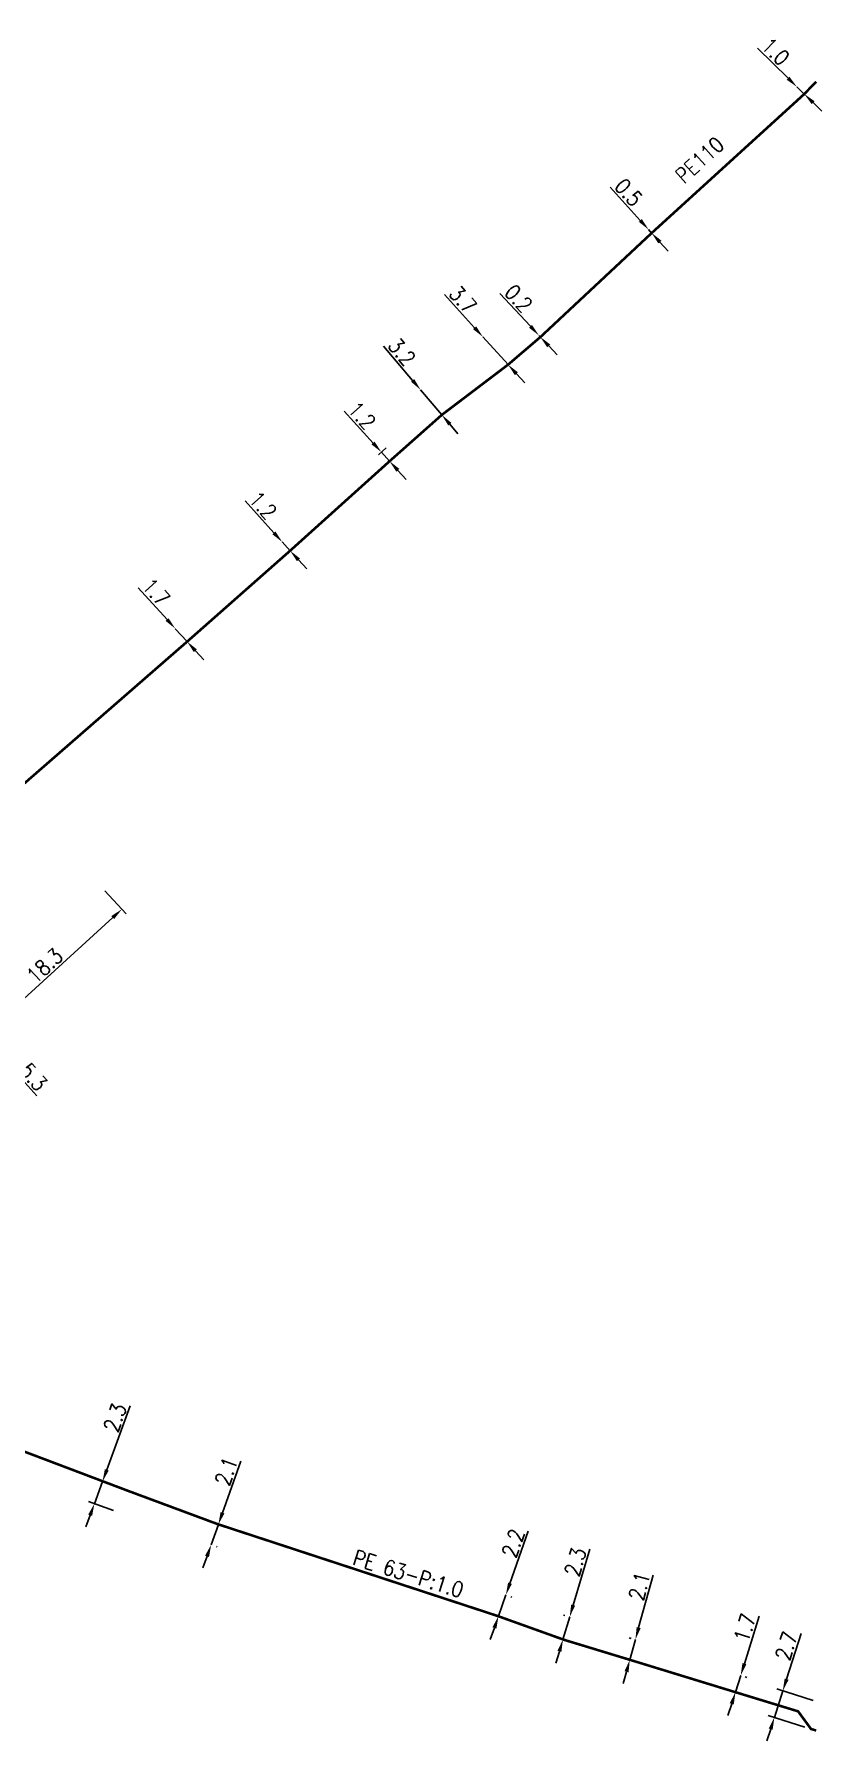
# Model space of a CAD drawing. Header units: millimetres. Extents: x 108995 to 110001, y 128245 to 129001.
# Drawn here: x 109923.9 to 110000.6, y 128415.3 to 128581.4 of the extents above; entities that cross this region are included whole.
import ezdxf
from ezdxf.enums import TextEntityAlignment as Align

# ---------------------------------------------------------------- set-up
doc = ezdxf.new("R2010")
doc.units = ezdxf.units.MM
doc.header["$PDMODE"] = 34
doc.linetypes.add('L_100_PE', pattern=[14, 10, -1.5, 1, -1.5])
doc.layers.get('Defpoints').update_dxf_attribs({"linetype": 'CONTINUOUS'})
doc.layers.add('L_140', color=3, linetype='CONTINUOUS')
doc.layers.add('L_340', color=7, linetype='CONTINUOUS')
doc.styles.get("Standard").update_dxf_attribs({"font": 'romans.shx', "width": 0.85})
doc.dimstyles.get("Standard").update_dxf_attribs({"dimtxt": 1.5, "dimasz": 1.2, "dimexe": 0.625, "dimexo": 0.625, "dimgap": 0.25, "dimtad": 1, "dimdec": 1, "dimzin": 0, "dimdsep": 46, "dimtxsty": 'Standard', "dimcen": -0.5, "dimadec": 0, "dimazin": 0, "dimtfac": 1, "dimtdec": 1, "dimtmove": 0, "dimatfit": 3, "dimfxl": 1, "dimtolj": 1, "dimtzin": 0, "dimarcsym": 0})

# ---------------------------------------------------------------- blocks, each defined once
blk = doc.blocks.new('*D96')
at = {"layer": 'Defpoints', "color": 0, "linetype": 'Continuous', "transparency": 16777216}
for p in [(109930.33, 128498.52), (109932.39, 128496.26), (109916.82, 128486.17)]:
    blk.add_point(p, dxfattribs=at)
at = {"layer": 'L_340', "color": 0, "linetype": 'Continuous', "lineweight": -2, "transparency": 16777216}
for p, q in [((109930.75, 128498.06), (109932.81, 128495.8)), ((109919.75, 128484.74), (109931.5, 128495.45)), ((109917.25, 128485.71), (109919.29, 128483.47))]:
    blk.add_line(p, q, dxfattribs=at)
at = {"layer": 'L_340', "color": 0, "linetype": 'Continuous', "transparency": 16777216}
for points in [[(109931.37, 128495.6), (109931.64, 128495.3), (109932.39, 128496.26)], [(109919.62, 128484.88), (109919.89, 128484.59), (109918.87, 128483.93)]]:
    blk.add_solid(points, dxfattribs=at)
at = {"layer": 'L_340', "color": 0, "linetype": 'Continuous', "transparency": 16777216, "insert": (109924.89, 128490.77), "char_height": 1.5, "attachment_point": 5, "rotation": 42.3675}
blk.add_mtext('\\A1;18.3', dxfattribs=at)
blk = doc.blocks.new('*D97')
at = {"layer": 'Defpoints', "color": 0, "linetype": 'Continuous', "transparency": 16777216}
for p in [(109916.82, 128486.17), (109920.37, 128482.23), (109920.6, 128482.43)]:
    blk.add_point(p, dxfattribs=at)
at = {"layer": 'L_340', "color": 0, "linetype": 'Continuous', "lineweight": -2, "transparency": 16777216}
for p, q in [((109916.02, 128487.06), (109915.22, 128487.95)), ((109916.82, 128486.17), (109920.37, 128482.23)), ((109920.13, 128482.01), (109919.91, 128481.81)), ((109921.18, 128481.34), (109924.1, 128478.09))]:
    blk.add_line(p, q, dxfattribs=at)
at = {"layer": 'L_340', "color": 0, "linetype": 'Continuous', "transparency": 16777216}
for points in [[(109916.17, 128487.19), (109915.87, 128486.93), (109916.82, 128486.17)], [(109921.33, 128481.48), (109921.03, 128481.21), (109920.37, 128482.23)]]:
    blk.add_solid(points, dxfattribs=at)
at = {"layer": 'L_340', "color": 0, "linetype": 'Continuous', "transparency": 16777216, "insert": (109923.79, 128479.94), "char_height": 1.5, "attachment_point": 5, "rotation": 312.0408}
blk.add_mtext('\\A1;5.3', dxfattribs=at)
blk = doc.blocks.new('*D126')
at = {"layer": 'Defpoints', "color": 0, "linetype": 'Continuous', "ltscale": 0.5, "transparency": 16777216}
for p in [(109937.6, 128523.57), (109937.6, 128523.57), (109938.75, 128522.31)]:
    blk.add_point(p, dxfattribs=at)
at = {"layer": 'L_140', "color": 0, "linetype": 'Continuous', "lineweight": -2, "ltscale": 0.5, "transparency": 16777216}
for p, q in [((109936.8, 128524.46), (109933.98, 128527.56)), ((109938.75, 128522.31), (109937.6, 128523.57)), ((109939.55, 128521.42), (109940.36, 128520.54))]:
    blk.add_line(p, q, dxfattribs=at)
at = {"layer": 'L_140', "color": 0, "linetype": 'Continuous', "ltscale": 0.5, "transparency": 16777216}
for points in [[(109936.94, 128524.59), (109936.65, 128524.33), (109937.6, 128523.57)], [(109939.7, 128521.56), (109939.4, 128521.29), (109938.75, 128522.31)]]:
    blk.add_solid(points, dxfattribs=at)
at = {"layer": 'L_140', "color": 0, "linetype": 'Continuous', "ltscale": 0.5, "transparency": 16777216, "insert": (109935.72, 128527.13), "char_height": 1.5, "attachment_point": 5, "rotation": 312.245}
blk.add_mtext('\\A1;1.7', dxfattribs=at)
blk = doc.blocks.new('*D127')
at = {"layer": 'Defpoints', "color": 0, "linetype": 'Continuous', "ltscale": 0.5, "transparency": 16777216}
for p in [(109948.01, 128532.01), (109948.01, 128532.01), (109948.78, 128531.16)]:
    blk.add_point(p, dxfattribs=at)
at = {"layer": 'L_140', "color": 0, "linetype": 'Continuous', "lineweight": -2, "ltscale": 0.5, "transparency": 16777216}
for p, q in [((109947.2, 128532.9), (109944.39, 128536)), ((109948.78, 128531.16), (109948.01, 128532.01)), ((109949.59, 128530.27), (109950.39, 128529.38))]:
    blk.add_line(p, q, dxfattribs=at)
at = {"layer": 'L_140', "color": 0, "linetype": 'Continuous', "ltscale": 0.5, "transparency": 16777216}
for points in [[(109947.35, 128533.03), (109947.05, 128532.76), (109948.01, 128532.01)], [(109949.74, 128530.4), (109949.44, 128530.14), (109948.78, 128531.16)]]:
    blk.add_solid(points, dxfattribs=at)
at = {"layer": 'L_140', "color": 0, "linetype": 'Continuous', "ltscale": 0.5, "transparency": 16777216, "insert": (109946.13, 128535.57), "char_height": 1.5, "attachment_point": 5, "rotation": 312.245}
blk.add_mtext('\\A1;1.2', dxfattribs=at)
blk = doc.blocks.new('*D128')
at = {"layer": 'Defpoints', "color": 0, "linetype": 'Continuous', "ltscale": 0.5, "transparency": 16777216}
for p in [(109956.91, 128540.08), (109957.66, 128540.76), (109958.46, 128539.87)]:
    blk.add_point(p, dxfattribs=at)
at = {"layer": 'L_140', "color": 0, "linetype": 'Continuous', "lineweight": -2, "ltscale": 0.5, "transparency": 16777216}
for p, q in [((109956.85, 128541.64), (109954.03, 128544.74)), ((109957.37, 128540.5), (109958.12, 128541.18)), ((109958.46, 128539.87), (109957.66, 128540.76)), ((109959.27, 128538.98), (109960.08, 128538.09))]:
    blk.add_line(p, q, dxfattribs=at)
at = {"layer": 'L_140', "color": 0, "linetype": 'Continuous', "ltscale": 0.5, "transparency": 16777216}
for points in [[(109957, 128541.78), (109956.7, 128541.51), (109957.66, 128540.76)], [(109959.42, 128539.12), (109959.12, 128538.85), (109958.46, 128539.87)]]:
    blk.add_solid(points, dxfattribs=at)
at = {"layer": 'L_140', "color": 0, "linetype": 'Continuous', "ltscale": 0.5, "transparency": 16777216, "insert": (109955.77, 128544.31), "char_height": 1.5, "attachment_point": 5, "rotation": 312.3129}
blk.add_mtext('\\A1;1.2', dxfattribs=at)
blk = doc.blocks.new('*D129')
at = {"layer": 'Defpoints', "color": 0, "linetype": 'Continuous', "ltscale": 0.5, "transparency": 16777216}
for p in [(109961.48, 128546.82), (109961.48, 128546.82), (109963.55, 128544.38)]:
    blk.add_point(p, dxfattribs=at)
at = {"layer": 'L_140', "color": 0, "linetype": 'Continuous', "lineweight": -2, "ltscale": 0.5, "transparency": 16777216}
for p, q in [((109960.7, 128547.74), (109957.88, 128551.07)), ((109963.55, 128544.38), (109961.48, 128546.82)), ((109964.33, 128543.47), (109965.1, 128542.55))]:
    blk.add_line(p, q, dxfattribs=at)
at = {"layer": 'L_140', "color": 0, "linetype": 'Continuous', "ltscale": 0.5, "transparency": 16777216}
for points in [[(109960.86, 128547.87), (109960.55, 128547.61), (109961.48, 128546.82)], [(109964.48, 128543.6), (109964.18, 128543.34), (109963.55, 128544.38)]]:
    blk.add_solid(points, dxfattribs=at)
at = {"layer": 'L_140', "color": 0, "linetype": 'Continuous', "ltscale": 0.5, "transparency": 16777216, "insert": (109959.66, 128550.51), "char_height": 1.5, "attachment_point": 5, "rotation": 310.3178}
blk.add_mtext('\\A1;3.2', dxfattribs=at)
blk = doc.blocks.new('*D130')
at = {"layer": 'Defpoints', "color": 0, "linetype": 'Continuous', "ltscale": 0.5, "transparency": 16777216}
for p in [(109967.55, 128551.97), (109967.55, 128551.97), (109970, 128549.27)]:
    blk.add_point(p, dxfattribs=at)
at = {"layer": 'L_140', "color": 0, "linetype": 'Continuous', "lineweight": -2, "ltscale": 0.5, "transparency": 16777216}
for p, q in [((109966.74, 128552.86), (109963.8, 128556.1)), ((109970, 128549.27), (109967.55, 128551.97)), ((109970.81, 128548.38), (109971.62, 128547.49))]:
    blk.add_line(p, q, dxfattribs=at)
at = {"layer": 'L_140', "color": 0, "linetype": 'Continuous', "ltscale": 0.5, "transparency": 16777216}
for points in [[(109966.89, 128553), (109966.59, 128552.73), (109967.55, 128551.97)], [(109970.96, 128548.52), (109970.66, 128548.25), (109970, 128549.27)]]:
    blk.add_solid(points, dxfattribs=at)
at = {"layer": 'L_140', "color": 0, "linetype": 'Continuous', "ltscale": 0.5, "transparency": 16777216, "insert": (109965.61, 128555.6), "char_height": 1.5, "attachment_point": 5, "rotation": 312.245}
blk.add_mtext('\\A1;3.7', dxfattribs=at)
blk = doc.blocks.new('*D131')
at = {"layer": 'Defpoints', "color": 0, "linetype": 'Continuous', "ltscale": 0.5, "transparency": 16777216}
for p in [(109973, 128552.12), (109973, 128552.12), (109973.14, 128551.97)]:
    blk.add_point(p, dxfattribs=at)
at = {"layer": 'L_140', "color": 0, "linetype": 'Continuous', "lineweight": -2, "ltscale": 0.5, "transparency": 16777216}
for p, q in [((109972.19, 128553), (109969.2, 128556.19)), ((109973.14, 128551.97), (109973, 128552.12)), ((109973.96, 128551.09), (109974.78, 128550.22))]:
    blk.add_line(p, q, dxfattribs=at)
at = {"layer": 'L_140', "color": 0, "linetype": 'Continuous', "ltscale": 0.5, "transparency": 16777216}
for points in [[(109972.33, 128553.13), (109972.04, 128552.86), (109973, 128552.12)], [(109974.1, 128551.23), (109973.81, 128550.96), (109973.14, 128551.97)]]:
    blk.add_solid(points, dxfattribs=at)
at = {"layer": 'L_140', "color": 0, "linetype": 'Continuous', "ltscale": 0.5, "transparency": 16777216, "insert": (109971.02, 128555.72), "char_height": 1.5, "attachment_point": 5, "rotation": 312.9952}
blk.add_mtext('\\A1;0.2', dxfattribs=at)
blk = doc.blocks.new('*D132')
at = {"layer": 'Defpoints', "color": 0, "linetype": 'Continuous', "ltscale": 0.5, "transparency": 16777216}
for p in [(109983.68, 128562.42), (109983.68, 128562.42), (109983.98, 128562.08)]:
    blk.add_point(p, dxfattribs=at)
at = {"layer": 'L_140', "color": 0, "linetype": 'Continuous', "lineweight": -2, "ltscale": 0.5, "transparency": 16777216}
for p, q in [((109982.87, 128563.3), (109979.93, 128566.53)), ((109983.98, 128562.08), (109983.68, 128562.42)), ((109984.79, 128561.2), (109985.6, 128560.31))]:
    blk.add_line(p, q, dxfattribs=at)
at = {"layer": 'L_140', "color": 0, "linetype": 'Continuous', "ltscale": 0.5, "transparency": 16777216}
for points in [[(109983.02, 128563.44), (109982.73, 128563.17), (109983.68, 128562.42)], [(109984.94, 128561.33), (109984.64, 128561.06), (109983.98, 128562.08)]]:
    blk.add_solid(points, dxfattribs=at)
at = {"layer": 'L_140', "color": 0, "linetype": 'Continuous', "ltscale": 0.5, "transparency": 16777216, "insert": (109981.74, 128566.04), "char_height": 1.5, "attachment_point": 5, "rotation": 312.3275}
blk.add_mtext('\\A1;0.5', dxfattribs=at)
blk = doc.blocks.new('*D133')
at = {"layer": 'Defpoints', "color": 0, "linetype": 'Continuous', "ltscale": 0.5, "transparency": 16777216}
for p in [(109998.12, 128576.31), (109998.12, 128576.31), (109998.84, 128575.61)]:
    blk.add_point(p, dxfattribs=at)
at = {"layer": 'L_140', "color": 0, "linetype": 'Continuous', "lineweight": -2, "ltscale": 0.5, "transparency": 16777216}
for p, q in [((109997.27, 128577.15), (109994.27, 128580.07)), ((109998.84, 128575.61), (109998.12, 128576.31)), ((109999.7, 128574.77), (110000.55, 128573.93))]:
    blk.add_line(p, q, dxfattribs=at)
at = {"layer": 'L_140', "color": 0, "linetype": 'Continuous', "ltscale": 0.5, "transparency": 16777216}
for points in [[(109997.4, 128577.29), (109997.13, 128577), (109998.12, 128576.31)], [(109999.84, 128574.91), (109999.56, 128574.63), (109998.84, 128575.61)]]:
    blk.add_solid(points, dxfattribs=at)
at = {"layer": 'L_140', "color": 0, "linetype": 'Continuous', "ltscale": 0.5, "transparency": 16777216, "insert": (109996.04, 128579.74), "char_height": 1.5, "attachment_point": 5, "rotation": 315.6482}
blk.add_mtext('\\A1;1.0', dxfattribs=at)
blk = doc.blocks.new('*D386')
at = {"layer": 'Defpoints', "color": 0, "linetype": 'Continuous', "transparency": 16777216}
for p in [(109996.75, 128420.18), (110000.32, 128419.04), (109999.5, 128416.47)]:
    blk.add_point(p, dxfattribs=at)
at = {"layer": 'L_140', "color": 0, "linetype": 'Continuous', "lineweight": -2, "transparency": 16777216}
for p, q in [((109997.12, 128421.32), (109998.53, 128425.76)), ((109999.72, 128419.23), (109996.16, 128420.37)), ((109995.93, 128417.6), (109996.75, 128420.18)), ((109998.9, 128416.66), (109995.34, 128417.79)), ((109995.57, 128416.46), (109995.21, 128415.32))]:
    blk.add_line(p, q, dxfattribs=at)
at = {"layer": 'L_140', "color": 0, "linetype": 'Continuous', "transparency": 16777216}
for points in [[(109996.93, 128421.38), (109997.31, 128421.26), (109996.75, 128420.18)], [(109995.38, 128416.52), (109995.76, 128416.4), (109995.93, 128417.6)]]:
    blk.add_solid(points, dxfattribs=at)
at = {"layer": 'L_140', "color": 0, "linetype": 'Continuous', "transparency": 16777216, "insert": (109997.09, 128424.55), "char_height": 1.5, "attachment_point": 5, "rotation": 72.3738}
blk.add_mtext('\\A1;2.7', dxfattribs=at)
blk = doc.blocks.new('*D387')
at = {"layer": 'Defpoints', "color": 0, "linetype": 'Continuous', "transparency": 16777216}
for p in [(109992.47, 128421.74), (109992.65, 128421.68), (109991.96, 128420.11)]:
    blk.add_point(p, dxfattribs=at)
at = {"layer": 'L_140', "color": 0, "linetype": 'Continuous', "lineweight": -2, "transparency": 16777216}
for p, q in [((109993.01, 128422.83), (109994.46, 128427.45)), ((109992.14, 128420.06), (109992.65, 128421.68)), ((109993.07, 128421.55), (109993.24, 128421.49)), ((109991.78, 128418.92), (109991.41, 128417.77)), ((109992.56, 128419.93), (109992.73, 128419.87))]:
    blk.add_line(p, q, dxfattribs=at)
at = {"layer": 'L_140', "color": 0, "linetype": 'Continuous', "transparency": 16777216}
for points in [[(109992.82, 128422.89), (109993.2, 128422.77), (109992.65, 128421.68)], [(109991.58, 128418.98), (109991.97, 128418.86), (109992.14, 128420.06)]]:
    blk.add_solid(points, dxfattribs=at)
at = {"layer": 'L_140', "color": 0, "linetype": 'Continuous', "transparency": 16777216, "insert": (109993.06, 128426.32), "char_height": 1.5, "attachment_point": 5, "rotation": 72.5051}
blk.add_mtext('\\A1;1.7', dxfattribs=at)
blk = doc.blocks.new('*D388')
at = {"layer": 'Defpoints', "color": 0, "linetype": 'Continuous', "transparency": 16777216}
for p in [(109982.4, 128425.18), (109982.59, 128425.13), (109982.04, 128423.15)]:
    blk.add_point(p, dxfattribs=at)
at = {"layer": 'L_140', "color": 0, "linetype": 'Continuous', "lineweight": -2, "transparency": 16777216}
for p, q in [((109982.71, 128426.34), (109984.12, 128431.46)), ((109981.98, 128425.29), (109981.79, 128425.35)), ((109981.85, 128423.2), (109982.4, 128425.18)), ((109981.53, 128422.05), (109981.22, 128420.89)), ((109981.44, 128423.32), (109981.25, 128423.37))]:
    blk.add_line(p, q, dxfattribs=at)
at = {"layer": 'L_140', "color": 0, "linetype": 'Continuous', "transparency": 16777216}
for points in [[(109982.52, 128426.39), (109982.91, 128426.29), (109982.4, 128425.18)], [(109981.34, 128422.1), (109981.73, 128421.99), (109981.85, 128423.2)]]:
    blk.add_solid(points, dxfattribs=at)
at = {"layer": 'L_140', "color": 0, "linetype": 'Continuous', "transparency": 16777216, "insert": (109982.78, 128430.37), "char_height": 1.5, "attachment_point": 5, "rotation": 74.6253}
blk.add_mtext('\\A1;2.1', dxfattribs=at)
blk = doc.blocks.new('*D389')
at = {"layer": 'Defpoints', "color": 0, "linetype": 'Continuous', "transparency": 16777216}
for p in [(109976, 128427.38), (109976.12, 128427.35), (109975.46, 128425.15)]:
    blk.add_point(p, dxfattribs=at)
at = {"layer": 'L_140', "color": 0, "linetype": 'Continuous', "lineweight": -2, "transparency": 16777216}
for p, q in [((109976.34, 128428.53), (109977.97, 128433.96)), ((109975.34, 128425.18), (109976, 128427.38)), ((109975.52, 128427.53), (109975.4, 128427.56)), ((109974.86, 128425.32), (109974.74, 128425.36)), ((109975, 128424.03), (109974.65, 128422.88))]:
    blk.add_line(p, q, dxfattribs=at)
at = {"layer": 'L_140', "color": 0, "linetype": 'Continuous', "transparency": 16777216}
for points in [[(109976.15, 128428.59), (109976.53, 128428.48), (109976, 128427.38)], [(109974.81, 128424.09), (109975.19, 128423.97), (109975.34, 128425.18)]]:
    blk.add_solid(points, dxfattribs=at)
at = {"layer": 'L_140', "color": 0, "linetype": 'Continuous', "transparency": 16777216, "insert": (109976.55, 128432.73), "char_height": 1.5, "attachment_point": 5, "rotation": 73.3635}
blk.add_mtext('\\A1;2.3', dxfattribs=at)
blk = doc.blocks.new('*D390')
at = {"layer": 'Defpoints', "color": 0, "linetype": 'Continuous', "transparency": 16777216}
for p in [(109969.69, 128429.56), (109969.79, 128429.52), (109968.96, 128427.48)]:
    blk.add_point(p, dxfattribs=at)
at = {"layer": 'L_140', "color": 0, "linetype": 'Continuous', "lineweight": -2, "transparency": 16777216}
for p, q in [((109970.18, 128430.65), (109971.95, 128435.72)), ((109969.06, 128427.44), (109969.79, 128429.52)), ((109970.28, 128429.35), (109970.38, 128429.31)), ((109969.55, 128427.27), (109969.65, 128427.24)), ((109968.67, 128426.31), (109968.27, 128425.18))]:
    blk.add_line(p, q, dxfattribs=at)
at = {"layer": 'L_140', "color": 0, "linetype": 'Continuous', "transparency": 16777216}
for points in [[(109970, 128430.72), (109970.37, 128430.59), (109969.79, 128429.52)], [(109968.48, 128426.38), (109968.86, 128426.24), (109969.06, 128427.44)]]:
    blk.add_solid(points, dxfattribs=at)
at = {"layer": 'L_140', "color": 0, "linetype": 'Continuous', "transparency": 16777216, "insert": (109970.49, 128434.55), "char_height": 1.5, "attachment_point": 5, "rotation": 70.7369}
blk.add_mtext('\\A1;2.2', dxfattribs=at)
blk = doc.blocks.new('*D391')
at = {"layer": 'Defpoints', "color": 0, "linetype": 'Continuous', "transparency": 16777216}
for p in [(109941.73, 128436.41), (109941.03, 128434.43), (109941.09, 128434.41)]:
    blk.add_point(p, dxfattribs=at)
at = {"layer": 'L_140', "color": 0, "linetype": 'Continuous', "lineweight": -2, "transparency": 16777216}
for p, q in [((109942.19, 128437.52), (109943.98, 128442.55)), ((109941.09, 128434.41), (109941.79, 128436.39)), ((109942.32, 128436.2), (109942.38, 128436.18)), ((109941.62, 128434.23), (109941.68, 128434.2)), ((109940.69, 128433.28), (109940.29, 128432.15))]:
    blk.add_line(p, q, dxfattribs=at)
at = {"layer": 'L_140', "color": 0, "linetype": 'Continuous', "transparency": 16777216}
for points in [[(109942.01, 128437.59), (109942.38, 128437.45), (109941.79, 128436.39)], [(109940.5, 128433.35), (109940.88, 128433.21), (109941.09, 128434.41)]]:
    blk.add_solid(points, dxfattribs=at)
at = {"layer": 'L_140', "color": 0, "linetype": 'Continuous', "transparency": 16777216, "insert": (109942.56, 128441.56), "char_height": 1.5, "attachment_point": 5, "rotation": 70.4981}
blk.add_mtext('\\A1;2.1', dxfattribs=at)
blk = doc.blocks.new('*D392')
at = {"layer": 'Defpoints', "color": 0, "linetype": 'Continuous', "transparency": 16777216}
for p in [(109932.95, 128439.67), (109929.72, 128438.4), (109932.16, 128437.51)]:
    blk.add_point(p, dxfattribs=at)
at = {"layer": 'L_140', "color": 0, "linetype": 'Continuous', "lineweight": -2, "transparency": 16777216}
for p, q in [((109930.93, 128441.69), (109933.21, 128447.93)), ((109929.72, 128438.4), (109930.51, 128440.56)), ((109932.36, 128439.89), (109929.93, 128440.78)), ((109931.57, 128437.73), (109929.14, 128438.62)), ((109929.31, 128437.28), (109928.9, 128436.15))]:
    blk.add_line(p, q, dxfattribs=at)
at = {"layer": 'L_140', "color": 0, "linetype": 'Continuous', "transparency": 16777216}
for points in [[(109930.74, 128441.76), (109931.11, 128441.62), (109930.51, 128440.56)], [(109929.12, 128437.35), (109929.5, 128437.21), (109929.72, 128438.4)]]:
    blk.add_solid(points, dxfattribs=at)
at = {"layer": 'L_140', "color": 0, "linetype": 'Continuous', "transparency": 16777216, "insert": (109931.73, 128446.78), "char_height": 1.5, "attachment_point": 5, "rotation": 69.8991}
blk.add_mtext('\\A1;2.3', dxfattribs=at)

msp = doc.modelspace()

# ---------------------------------------------------------------- linework, layer by layer
at = {"layer": 'L_140', "linetype": 'L_100_PE', "ltscale": 0.5, "const_width": 0.25}
msp.add_lwpolyline([(109920.64, 128506.54), (109938.75, 128522.31), (109948.78, 128531.16), (109958.46, 128539.87), (109963.55, 128544.38), (109970, 128549.27), (109973.15, 128551.96), (109983.98, 128562.08), (109998.84, 128575.61), (110000, 128576.81)], dxfattribs=at)
at = {"layer": 'L_140', "linetype": 'L_100_PE', "ltscale": 0.5, "flags": 128}
msp.add_lwpolyline([(109891.83, 128463.54, 0.25, 0.25, 0), (109891.76, 128462.54, 0.25, 0.25, 0), (109891.86, 128459.94, 0.25, 0.25, 0), (109892.45, 128457.77, 0.25, 0.25, 0.205971), (109897.45, 128453.43, 0.25, 0.25, 0), (109901.46, 128451.8, 0.25, 0.25, 0), (109901.92, 128451.61, 0.25, 0.25, 0), (109908.47, 128448.93, 0.25, 0.25, 0), (109908.47, 128448.93, 0.25, 0.25, 0), (109932.95, 128439.67, 0.25, 0.25, 0), (109932.95, 128439.67, 0.25, 0.25, 0), (109941.73, 128436.41, 0.25, 0.25, 0), (109968.96, 128427.48, 0.25, 0.25, 0), (109975.46, 128425.15, 0.25, 0.25, 0), (109982.04, 128423.15, 0.25, 0.25, 0), (109991.96, 128420.11, 0.25, 0.25, 0), (109998.24, 128418.19, 0.25, 0.25, 0), (109999.5, 128416.47, 0.25, 0.25, 0), (110000, 128416.33, 0, 0, 0)], format="xyseb", dxfattribs=at)

# ---------------------------------------------------------------- texts
at = {"layer": 'L_140', "linetype": 'Continuous', "ltscale": 0.5, "width": 0.85}
msp.add_text('PE110', height=1.5, rotation=42.3157, dxfattribs=at).set_placement((109987.14, 128566.8))
at = {"layer": 'L_140', "linetype": 'Continuous', "width": 0.85}
msp.add_text('PE 63-P:1.0', height=1.5, rotation=342.7074, dxfattribs=at).set_placement((109960.29, 128431.58), align=Align.MIDDLE)

# ---------------------------------------------------------------- dimensions: what is measured, and where the dimension line sits
at = {"layer": 'L_140', "linetype": 'Continuous', "ltscale": 0.5}
for base, p1, p2, angle, picture, middle in [((109998.12, 128576.31), (109998.84, 128575.61), (109998.12, 128576.31), 315.6482, '*D133', (109995.34, 128579.03)), ((109983.68, 128562.42), (109983.98, 128562.08), (109983.68, 128562.42), 312.3275, '*D132', (109981, 128565.36)), ((109967.5483, 128551.9725), (109970.0022, 128549.2705), (109967.5483, 128551.9725), 312.245, '*D130', (109964.8687, 128554.923)), ((109973, 128552.12), (109973.14, 128551.97), (109973, 128552.12), 312.9952, '*D131', (109970.29, 128555.03)), ((109961.48, 128546.82), (109963.55, 128544.38), (109961.48, 128546.82), 310.3178, '*D129', (109958.9, 128549.86)), ((109957.66, 128540.76), (109958.46, 128539.87), (109956.91, 128540.08), 312.3129, '*D128', (109955.03, 128543.64)), ((109948.0083, 128532.0096), (109948.7814, 128531.1583), (109948.0083, 128532.0096), 312.245, '*D127', (109945.3899, 128534.8927)), ((109937.6, 128523.57), (109938.75, 128522.31), (109937.6, 128523.57), 312.245, '*D126', (109934.98, 128526.45))]:
    dim = msp.add_linear_dim(base=base, p1=p1, p2=p2, angle=angle, dimstyle='Standard', override={"dimatfit": 0}, dxfattribs=at)
    dim.commit()
    dim.dimension.update_dxf_attribs({"geometry": picture, "text_midpoint": middle, "dimtype": 160})
at = {"layer": 'L_140', "linetype": 'Continuous'}
for base, p1, p2, angle, picture, middle in [((109929.72, 128438.4), (109932.95, 128439.67), (109932.16, 128437.51), 249.8991, '*D392', (109932.66, 128446.44)), ((109941.09, 128434.41), (109941.73, 128436.41), (109941.03, 128434.43), 250.4981, '*D391', (109943.51, 128441.23)), ((109969.79, 128429.52), (109968.96, 128427.48), (109969.69, 128429.56), 70.7369, '*D390', (109971.43, 128434.22)), ((109976, 128427.38), (109975.46, 128425.15), (109976.12, 128427.35), 73.3635, '*D389', (109977.51, 128432.44)), ((109982.4, 128425.18), (109982.04, 128423.15), (109982.59, 128425.13), 74.6253, '*D388', (109983.75, 128430.1)), ((109992.65, 128421.68), (109991.96, 128420.11), (109992.47, 128421.74), 72.5051, '*D387', (109994.02, 128426.02)), ((109996.75, 128420.18), (109999.5, 128416.47), (110000.32, 128419.04), 72.3738, '*D386', (109998.05, 128424.25))]:
    dim = msp.add_linear_dim(base=base, p1=p1, p2=p2, angle=angle, dimstyle='Standard', override={"dimdec": 1}, dxfattribs=at)
    dim.commit()
    dim.dimension.update_dxf_attribs({"geometry": picture, "text_midpoint": middle, "dimtype": 161})
at = {"layer": 'L_340', "linetype": 'Continuous'}
for base, p2, angle, picture, middle in [((109932.39, 128496.26), (109930.33, 128498.52), 222.3675, '*D96', (109925.56, 128490.03)), ((109920.37, 128482.23), (109920.6, 128482.43), 132.0408, '*D97', (109923.04, 128479.27))]:
    dim = msp.add_linear_dim(base=base, p1=(109916.82, 128486.17), p2=p2, angle=angle, dimstyle='Standard', override={"dimatfit": 0}, dxfattribs=at)
    dim.commit()
    dim.dimension.update_dxf_attribs({"geometry": picture, "text_midpoint": middle, "dimtype": 160})

doc.saveas('drawing.dxf')
